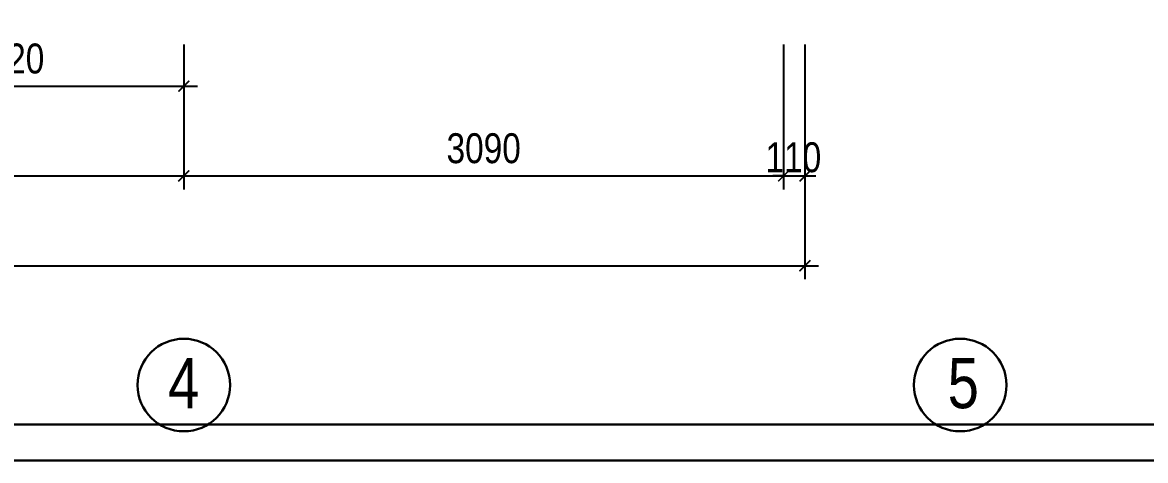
# Model space of a CAD drawing. Header units: millimetres. Extents: x -82962 to 19744, y -138000 to 4535.
# Drawn here: x -29887 to -24101, y -60816 to -58561 of the extents above; entities that cross this region are included whole.
import ezdxf

# ---------------------------------------------------------------- set-up
doc = ezdxf.new("R2010")
doc.units = ezdxf.units.MM
doc.header["$LTSCALE"] = 1000
doc.header["$MEASUREMENT"] = 0
doc.header["$PDMODE"] = 3
doc.layers.get('0').update_dxf_attribs({"lineweight": 30})
doc.layers.get('DEFPOINTS').update_dxf_attribs({"color": 4, "lineweight": 30})
doc.layers.add('THAY', color=4, linetype='Continuous', lineweight=30)
doc.styles.add('dim', font='arial.ttf', dxfattribs={"width": 0.8})
doc.styles.add('VNARIAL', font='')
doc.styles.get('VNARIAL').set_extended_font_data('VNarial')
doc.dimstyles.new('1-100-100', dxfattribs={"dimscale": 0, "dimtxt": 2.2, "dimasz": 0.8, "dimexe": 1, "dimexo": 1, "dimgap": 0.9, "dimtad": 1, "dimdec": 0, "dimzin": 0, "dimdsep": 46, "dimtxsty": 'dim', "dimblk1": 'ARCHTICK', "dimblk2": 'ARCHTICK', "dimsah": 1, "dimcen": 1, "dimdle": 1, "dimclrd": 256, "dimclre": 256, "dimclrt": 1, "dimadec": 0, "dimazin": 0, "dimtfac": 0.0001, "dimtdec": 0, "dimtix": 1, "dimtmove": 2, "dimatfit": 3, "dimldrblk": 'DOT', "dimfxl": 100, "dimtolj": 1, "dimtzin": 0, "dimarcsym": 0})

# ---------------------------------------------------------------- blocks, each defined once
blk = doc.blocks.new('_ARCHTICK')
at = {"color": 0, "linetype": 'ByBlock', "const_width": 0.15}
blk.add_lwpolyline([(-0.5, -0.5), (0.5, 0.5)], dxfattribs=at)
blk = doc.blocks.new('*D32')
at = {"layer": 'DEFPOINTS', "color": 0, "ltscale": 0.2, "transparency": 16777216}
for p in [(-33755.8, -58605.2), (-29055.8, -58605.2), (-29055.8, -59351.4)]:
    blk.add_point(p, dxfattribs=at)
at = {"layer": 'THAY', "lineweight": -2, "ltscale": 0.2, "transparency": 16777216}
for p, q in [((-33755.8, -58675.2), (-33755.8, -59421.4)), ((-29055.8, -58675.2), (-29055.8, -59421.4)), ((-33825.8, -59351.4), (-28985.8, -59351.4))]:
    blk.add_line(p, q, dxfattribs=at)
at = {"layer": 'THAY', "lineweight": -2, "ltscale": 0.2, "transparency": 16777216, "xscale": 56.00000000000021, "yscale": 56.00000000000021, "zscale": 56.00000000000021, "rotation": 180}
blk.add_blockref('_ARCHTICK', (-33755.8, -59351.4), dxfattribs=at)
at = {"layer": 'THAY', "lineweight": -2, "ltscale": 0.2, "transparency": 16777216, "xscale": 56.00000000000021, "yscale": 56.00000000000021, "zscale": 56.00000000000021}
blk.add_blockref('_ARCHTICK', (-29055.8, -59351.4), dxfattribs=at)
at = {"layer": 'THAY', "color": 1, "ltscale": 0.2, "transparency": 16777216, "insert": (-31405.8, -59209.8), "char_height": 154, "attachment_point": 5, "style": 'dim'}
blk.add_mtext('\\A1;4700', dxfattribs=at)
blk = doc.blocks.new('_DOT')
at = {"color": 0, "linetype": 'ByBlock', "ltscale": 10}
blk.add_line((-0.5, 0), (-1, 0), dxfattribs=at)
at = {"color": 0, "linetype": 'ByBlock', "ltscale": 10, "const_width": 0.5}
blk.add_lwpolyline([(-0.25, 0, 1), (0.25, 0, 1)], format="xyb", close=True, dxfattribs=at)
blk = doc.blocks.new('*D33')
at = {"layer": 'DEFPOINTS', "color": 0, "ltscale": 0.2, "transparency": 16777216}
for p in [(-29055.8, -58605.2), (-25965.8, -58605.2), (-25965.8, -59351.4)]:
    blk.add_point(p, dxfattribs=at)
at = {"layer": 'THAY', "lineweight": -2, "ltscale": 0.2, "transparency": 16777216}
for p, q in [((-29055.8, -58675.2), (-29055.8, -59421.4)), ((-25965.8, -58675.2), (-25965.8, -59421.4)), ((-29125.8, -59351.4), (-25895.8, -59351.4))]:
    blk.add_line(p, q, dxfattribs=at)
at = {"layer": 'THAY', "lineweight": -2, "ltscale": 0.2, "transparency": 16777216, "xscale": 56.00000000000021, "yscale": 56.00000000000021, "zscale": 56.00000000000021, "rotation": 180}
blk.add_blockref('_ARCHTICK', (-29055.8, -59351.4), dxfattribs=at)
at = {"layer": 'THAY', "lineweight": -2, "ltscale": 0.2, "transparency": 16777216, "xscale": 56.00000000000021, "yscale": 56.00000000000021, "zscale": 56.00000000000021}
blk.add_blockref('_ARCHTICK', (-25965.8, -59351.4), dxfattribs=at)
at = {"layer": 'THAY', "color": 1, "ltscale": 0.2, "transparency": 16777216, "insert": (-27510.8, -59209.7), "char_height": 154, "attachment_point": 5, "style": 'dim'}
blk.add_mtext('\\A1;3090', dxfattribs=at)
blk = doc.blocks.new('*D34')
at = {"layer": 'DEFPOINTS', "color": 0, "ltscale": 0.2, "transparency": 16777216}
for p in [(-37355.8, -58605.2), (-25855.8, -58605.2), (-25855.8, -59813.4)]:
    blk.add_point(p, dxfattribs=at)
at = {"layer": 'THAY', "lineweight": -2, "ltscale": 0.2, "transparency": 16777216}
for p, q in [((-37355.8, -58675.2), (-37355.8, -59883.4)), ((-25855.8, -58675.2), (-25855.8, -59883.4)), ((-37425.8, -59813.4), (-25785.8, -59813.4))]:
    blk.add_line(p, q, dxfattribs=at)
at = {"layer": 'THAY', "lineweight": -2, "ltscale": 0.2, "transparency": 16777216, "xscale": 56.00000000000021, "yscale": 56.00000000000021, "zscale": 56.00000000000021, "rotation": 180}
blk.add_blockref('_ARCHTICK', (-37355.8, -59813.4), dxfattribs=at)
at = {"layer": 'THAY', "lineweight": -2, "ltscale": 0.2, "transparency": 16777216, "xscale": 56.00000000000021, "yscale": 56.00000000000021, "zscale": 56.00000000000021}
blk.add_blockref('_ARCHTICK', (-25855.8, -59813.4), dxfattribs=at)
at = {"layer": 'THAY', "color": 1, "ltscale": 0.2, "transparency": 16777216, "insert": (-32685.8, -59649.6), "char_height": 154, "attachment_point": 5, "style": 'dim'}
blk.add_mtext('\\A1;11500', dxfattribs=at)
blk = doc.blocks.new('*D35')
at = {"layer": 'DEFPOINTS', "color": 0, "ltscale": 0.2, "transparency": 16777216}
for p in [(-25965.8, -58605.2), (-25855.8, -58605.2), (-25855.8, -59351.4)]:
    blk.add_point(p, dxfattribs=at)
at = {"layer": 'THAY', "lineweight": -2, "ltscale": 0.2, "transparency": 16777216}
for p, q in [((-25965.8, -58675.2), (-25965.8, -59421.4)), ((-25855.8, -58675.2), (-25855.8, -59421.4)), ((-25965.8, -59351.4), (-26021.8, -59351.4)), ((-25965.8, -59351.4), (-25855.8, -59351.4)), ((-25855.8, -59351.4), (-25799.8, -59351.4))]:
    blk.add_line(p, q, dxfattribs=at)
at = {"layer": 'THAY', "lineweight": -2, "ltscale": 0.2, "transparency": 16777216, "xscale": 56.00000000000021, "yscale": 56.00000000000021, "zscale": 56.00000000000021}
blk.add_blockref('_ARCHTICK', (-25965.8, -59351.4), dxfattribs=at)
at = {"layer": 'THAY', "lineweight": -2, "ltscale": 0.2, "transparency": 16777216, "xscale": 56.00000000000021, "yscale": 56.00000000000021, "zscale": 56.00000000000021, "rotation": 180}
blk.add_blockref('_ARCHTICK', (-25855.8, -59351.4), dxfattribs=at)
at = {"layer": 'THAY', "color": 1, "ltscale": 0.2, "transparency": 16777216, "insert": (-25915.1, -59256.1), "char_height": 154, "attachment_point": 5, "style": 'dim'}
blk.add_mtext('\\A1;110', dxfattribs=at)
blk = doc.blocks.new('*D37')
at = {"layer": 'DEFPOINTS', "color": 0, "ltscale": 0.2, "transparency": 16777216}
for p in [(-30875.8, -58605.2), (-29055.8, -58605.2), (-29055.8, -58889.4)]:
    blk.add_point(p, dxfattribs=at)
at = {"layer": 'THAY', "lineweight": -2, "ltscale": 0.2, "transparency": 16777216}
for p, q in [((-30875.8, -58675.2), (-30875.8, -58959.4)), ((-29055.8, -58675.2), (-29055.8, -58959.4)), ((-30945.8, -58889.4), (-28985.8, -58889.4))]:
    blk.add_line(p, q, dxfattribs=at)
at = {"layer": 'THAY', "lineweight": -2, "ltscale": 0.2, "transparency": 16777216, "xscale": 56.00000000000021, "yscale": 56.00000000000021, "zscale": 56.00000000000021, "rotation": 180}
blk.add_blockref('_ARCHTICK', (-30875.8, -58889.4), dxfattribs=at)
at = {"layer": 'THAY', "lineweight": -2, "ltscale": 0.2, "transparency": 16777216, "xscale": 56.00000000000021, "yscale": 56.00000000000021, "zscale": 56.00000000000021}
blk.add_blockref('_ARCHTICK', (-29055.8, -58889.4), dxfattribs=at)
at = {"layer": 'THAY', "color": 1, "ltscale": 0.2, "transparency": 16777216, "insert": (-29965.8, -58747.8), "char_height": 154, "attachment_point": 5, "style": 'dim'}
blk.add_mtext('\\A1;1820', dxfattribs=at)

msp = doc.modelspace()

# ---------------------------------------------------------------- linework, layer by layer
at = {"layer": 'THAY', "ltscale": 0.2}
for points in [[(-44482.61629, -60816.16903), (-18314.62555, -60816.16903), (-18314.62555, -42296.35403), (-44482.61629, -42296.35403)], [(-44302.27205, -60631.09523), (-18494.96978, -60631.09523), (-18494.96978, -42471.96871), (-44302.27205, -42471.96871)]]:
    msp.add_lwpolyline(points, close=True, dxfattribs=at)
at = {"layer": 'THAY'}
for centre in [(-29055.83216, -60427.55859), (-25055.83216, -60427.55859)]:
    msp.add_circle(centre, 238.27684, dxfattribs=at)

# ---------------------------------------------------------------- texts
at = {"layer": 'THAY', "color": 2, "style": 'VNARIAL', "width": 0.8}
for s, p in [('4', (-29136.77142, -60546.98957)), ('5', (-25120.28936, -60546.98957))]:
    msp.add_text(s, height=259.2, dxfattribs=at).set_placement(p)

# ---------------------------------------------------------------- dimensions: what is measured, and where the dimension line sits
at = {"layer": 'THAY', "ltscale": 0.2}
for base, p1, picture, middle in [((-25855.83216, -59813.38916), (-37355.83216, -58605.17128), '*D34', (-32685.83216, -59649.63132)), ((-25855.83216, -59351.38916), (-25965.83216, -58605.17128), '*D35', (-25915.14262, -59256.12999))]:
    dim = msp.add_linear_dim(base=base, p1=p1, p2=(-25855.83216, -58605.17128), dimstyle='1-100-100', override={"dimscale": 70}, dxfattribs=at)
    dim.commit()
    dim.dimension.update_dxf_attribs({"geometry": picture, "text_midpoint": middle, "dimtype": 160})
for base, p1, p2, picture, middle in [((-29055.83216, -59351.38916), (-33755.83216, -58605.17128), (-29055.83216, -58605.17128), '*D32', (-31405.83216, -59209.76092)), ((-29055.83216, -58889.38916), (-30875.83216, -58605.17128), (-29055.83216, -58605.17128), '*D37', (-29965.83216, -58747.76092)), ((-25965.83216, -59351.38916), (-29055.83216, -58605.17128), (-25965.83216, -58605.17128), '*D33', (-27510.83216, -59209.7084))]:
    dim = msp.add_linear_dim(base=base, p1=p1, p2=p2, dimstyle='1-100-100', override={"dimscale": 70}, dxfattribs=at)
    dim.commit()
    dim.dimension.update_dxf_attribs({"geometry": picture, "text_midpoint": middle})

doc.saveas('drawing.dxf')
